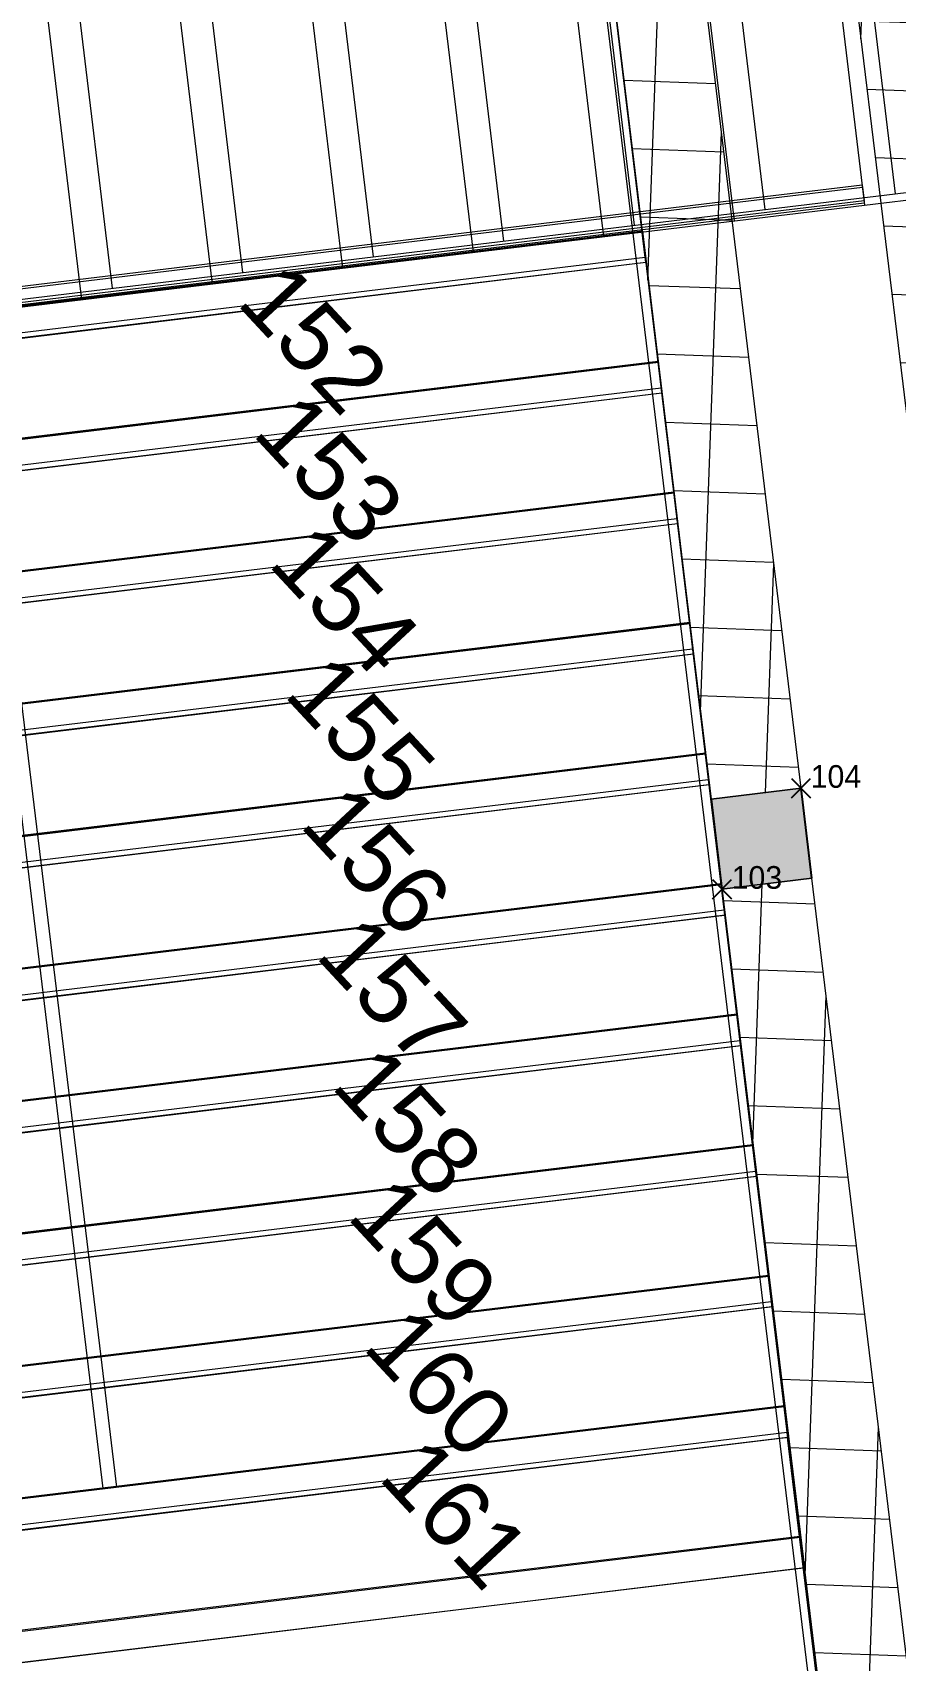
# Model space of a CAD drawing. Header units: metres. Extents: x 400403 to 400526, y 4543947 to 4544120.
# Drawn here: x 400467.688 to 400469.592, y 4544070.935 to 4544074.526 of the extents above; entities that cross this region are included whole.
import ezdxf

# ---------------------------------------------------------------- set-up
doc = ezdxf.new("R2010")
doc.units = ezdxf.units.M
for name, color, linetype, lineweight in [('A-FLORIDM', 7, 'Continuous', 5), ('A-SECTMBM', 7, 'Continuous', 5), ('A_ELEVATION_2', 7, 'Continuous', 18), ('A_HATCH', 7, 'Continuous', 18), ('A_PROJECTION', 7, 'Continuous', 5)]:
    doc.layers.add(name, color=color, linetype=linetype, lineweight=lineweight)
doc.layers.add('A_RC', color=7, linetype='Continuous', lineweight=15, true_color=0x007f00)
doc.styles.add('Arial', font='Arial.ttf', dxfattribs={"height": 0.15})
pattern_1 = [(45, (0, 0), (-0.1060660171779821, 0.1060660171779821), []), (135, (0, 0), (-0.1060660171779821, -0.1060660171779821), [])]

# ---------------------------------------------------------------- blocks, each defined once
blk = doc.blocks.new('Railing - Railing-3860216-PERON KAT _1_10 _-3_21_ KOTU TUĞLA DUVAR PLANI - 1_2')
at = {"layer": 'A_PROJECTION', "color": 9, "true_color": 0xc0c0c0}
for p, q in [((60.45759102733139, 39.11376384957625), (60.47522458490015, 39.13803435940751)), ((60.47522458490015, 39.13803435940751), (62.35274023012985, 37.77393939615272)), ((60.45759102733139, 39.11376384957625), (62.33510667256107, 37.74966888632147)), ((62.35274023012985, 37.77393939615272), (62.58675894021877, 37.60391485092416)), ((62.33510667256107, 37.74966888632147), (62.56912538265001, 37.57964434109291)), ((62.58675894021877, 37.60391485092416), (62.56912538265001, 37.57964434109291))]:
    blk.add_line(p, q, dxfattribs=at)
blk = doc.blocks.new('Railing - Railing-4007318-PERON KAT _1_10 _-3_21_ KOTU TUĞLA DUVAR PLANI - 1_2')
at = {"layer": 'A_PROJECTION', "color": 9, "true_color": 0xc0c0c0}
for p, q in [((61.43741973564253, 40.52691295728839), (61.60805825616423, 40.76139642219407)), ((61.60805825616423, 40.76139642219407), (61.6323151663269, 40.74374416145046)), ((61.46167664580518, 40.50926069654477), (61.6323151663269, 40.74374416145046)), ((59.38968949202755, 37.71301793963958), (61.43741973564253, 40.52691295728839)), ((59.41399689527412, 37.69543506412759), (61.46167664580518, 40.50926069654476))]:
    blk.add_line(p, q, dxfattribs=at)
blk = doc.blocks.new('Top Rail Type - Top Rail_Internal_-4007477-PERON KAT _1_10 _-3_21_ KOTU TUĞLA DUVAR PLANI - 1_2')
at = {"layer": 'A_PROJECTION', "color": 9, "true_color": 0xc0c0c0}
for p, q in [((61.43337691728209, 40.52985500074566), (61.6040154378038, 40.76433846565135)), ((61.6040154378038, 40.76433846565135), (61.63635798468733, 40.74080211799318)), ((61.46571946416562, 40.5063186530875), (61.63635798468733, 40.74080211799318)), ((59.38563825814993, 37.7159484188872), (61.43337691728209, 40.52985500074566)), ((59.418048129148, 37.69250458487483), (61.46571946416562, 40.5063186530875))]:
    blk.add_line(p, q, dxfattribs=at)
blk = doc.blocks.new('M09-PRT-S24-ZZ-M3-ARC-01_rvt-1-PERON KAT _1_10 _-3_21_ KOTU TUĞLA DUVAR PLANI - 1_2')
at = {"layer": 'A_HATCH', "lineweight": 5, "true_color": 0x787878}
h = blk.add_hatch(dxfattribs=at)
h.set_pattern_fill('FP_2', color=8, style=0, pattern_type=2)
h.set_pattern_definition(pattern_1)
h.paths.add_polyline_path([(65.95716202495214, 37.6460630137063), (66.07471907541064, 37.80786641258129), (62.96000364706713, 40.07083963390734), (62.84244659660861, 39.90903623503235), (65.19566553121862, 38.19932260133068)], flags=0)
h.paths.add_polyline_path([(62.68064319773364, 40.02659328549083), (62.79820024819212, 40.18839668436582), (59.6834848198486, 42.45136990569189), (59.56592776939011, 42.2895665068169)], flags=0)
h = blk.add_hatch(dxfattribs=at)
h.set_pattern_fill('FP_2', color=8, style=0, pattern_type=2)
h.set_pattern_definition(pattern_1)
h.paths.add_polyline_path([(65.64581979230964, 37.21672577427877), (65.76337973778831, 37.37852706975891), (62.6483160564867, 39.64183846939721), (62.53075900600938, 39.48003507049632), (65.19566553121862, 37.54379429516928)], flags=0)
h.paths.add_polyline_path([(62.36895771050335, 39.59759501599381), (62.48651476098064, 39.7593984148947), (59.372228566323, 42.02214491616674), (59.25466862084431, 41.86034362068661)], flags=0)
at = {"layer": 'A_RC', "lineweight": 5, "true_color": 0xff8000}
blk.add_hatch(color=30, dxfattribs=at).paths.add_polyline_path([(62.53080159924951, 39.48009369506199), (62.64835864970801, 39.64189709393696), (62.48655525083303, 39.75945414439547), (62.36899820037453, 39.59765074552049)], flags=0)
at = {"layer": 'A-SECTMBM', "color": 9, "true_color": 0xc0c0c0}
for p, q in [((61.6407242285166, 40.73762471105931), (63.05878938368803, 42.68626344767044)), ((59.2150332122511, 42.50285078542171), (61.64072422851661, 40.73762471105932)), ((59.0443946917294, 42.26836732051603), (61.47008570799491, 40.50314124615365)), ((59.0443946917294, 42.26836732051603), (61.47008570799491, 40.50314124615365)), ((61.35012765374792, 40.33901423791466), (58.92093964575218, 42.10678514628216)), ((61.35012764537439, 40.33901424400823), (58.9210215420593, 42.10672554862698)), ((61.35009364514716, 40.33903898668456), (58.9212003237004, 42.10659544548841)), ((61.35009364514716, 40.33903898668456), (58.9212910116538, 42.10652944996841)), ((61.35009328773628, 40.33903924677993), (58.92139154395646, 42.1064562905096)), ((61.35046722355565, 40.33876712586509), (58.92477620729027, 42.10399320022741)), ((61.3485974310548, 40.3401278129658), (58.92477620729027, 42.10399320022741)), ((61.34859743049948, 40.34012781336991), (58.92477620729023, 42.10399320022744)), ((61.34859743049948, 40.34012781336991), (58.92477620729027, 42.10399320022741)), ((58.8737561712077, 42.03388385561036), (61.29944718747321, 40.26865778124799)), ((58.8737561712077, 42.03388385561036), (61.29944718747321, 40.26865778124799)), ((58.70311765068601, 41.7994003907047), (61.12880866695153, 40.03417431634232)), ((58.70311765068601, 41.7994003907047), (61.12880866695153, 40.03417431634232)), ((58.53247913016431, 41.56491692579904), (60.95817014642983, 39.79969085143665)), ((58.53247913016431, 41.56491692579904), (60.95817014642983, 39.79969085143665)), ((58.36184060964261, 41.33043346089336), (60.78753162590813, 39.56520738653099)), ((58.36184060964261, 41.33043346089336), (60.78753162590813, 39.56520738653099)), ((58.19120208912092, 41.09594999598771), (60.61689310538644, 39.33072392162532)), ((58.19120208912092, 41.09594999598771), (60.61689310538644, 39.33072392162532)), ((59.42242346173456, 37.68933966728567), (61.64072422851661, 40.73762471105933)), ((61.34859743105478, 40.34012781296581), (59.5833713566924, 37.9144367967003)), ((61.34859743049947, 40.34012781336992), (59.58337135613709, 37.91443679710441)), ((61.34859743049947, 40.34012781336992), (59.58337135613709, 37.91443679710441)), ((61.34859743105478, 40.34012781296581), (59.5833713566924, 37.9144367967003)), ((61.34859743049947, 40.34012781336992), (59.58337135613709, 37.91443679710441)), ((61.34859743049947, 40.34012781336992), (59.58337135613709, 37.91443679710441)), ((61.35009328773629, 40.33903924677993), (59.5848672133739, 37.91334823051442)), ((61.35009328773629, 40.33903924677993), (59.5848672133739, 37.91334823051442)), ((61.35009364514717, 40.33903898668456), (59.58486757078479, 37.91334797041905)), ((61.35009364514717, 40.33903898668456), (59.58486757078479, 37.91334797041905)), ((61.35009364514717, 40.33903898668456), (59.58486757078479, 37.91334797041905)), ((61.35009364514717, 40.33903898668456), (59.58486757078479, 37.91334797041905)), ((61.35012764537441, 40.33901424400823), (59.58490157101195, 37.91332322774278)), ((61.35012764537441, 40.33901424400823), (59.58490157101195, 37.91332322774278)), ((61.35012765374793, 40.33901423791466), (59.58490157938554, 37.91332322164916)), ((61.35012765374793, 40.33901423791466), (59.58490157938554, 37.91332322164916)), ((61.35046722355565, 40.33876712586509), (59.58524114919327, 37.91307610959958)), ((61.35046722355565, 40.33876712586509), (59.58524114919327, 37.91307610959958)), ((61.34859743105478, 40.34012781296581), (63.45894861520579, 38.80438112827047)), ((61.34859743049947, 40.34012781336992), (63.69343207955614, 38.63374260815289)), ((61.34859743049947, 40.34012781336992), (63.45894861465048, 38.80438112867458)), ((61.35009328773628, 40.33903924677992), (63.46044447188726, 38.80329256208468)), ((61.35009364514716, 40.33903898668456), (63.22596136439248, 38.97393082251101)), ((61.35009364514716, 40.33903898668456), (63.22596136439248, 38.97393082251101)), ((61.35012764537441, 40.33901424400823), (63.46047882952536, 38.80326755931288)), ((61.35012765374792, 40.33901423791465), (63.4604788378989, 38.80326755321942)), ((61.35046722355565, 40.33876712586508), (63.6953018726123, 38.63238192064814)), ((61.58308089596049, 40.16948929244408), (59.81785482159803, 37.74379827617863)), ((61.58308089540515, 40.1694892928482), (59.81785482104274, 37.74379827658272)), ((61.58308089540517, 40.1694892928482), (59.81785482104272, 37.74379827658274)), ((61.58308089596049, 40.16948929244408), (59.81785482159803, 37.74379827617863)), ((61.58308089540515, 40.1694892928482), (59.81785482104274, 37.74379827658272)), ((61.58308089540517, 40.1694892928482), (59.81785482104272, 37.74379827658274)), ((61.58457675264194, 40.16840072625823), (59.81935067827959, 37.74270970999271)), ((61.58457675264194, 40.16840072625823), (59.81935067827959, 37.74270970999271)), ((61.58457711005282, 40.16840046616287), (59.81935103569047, 37.74270944989735)), ((61.58457711005282, 40.16840046616287), (59.81935103569047, 37.74270944989735)), ((61.58457711005282, 40.16840046616287), (59.81935103569047, 37.74270944989735)), ((61.58457711005282, 40.16840046616287), (59.81935103569047, 37.74270944989735)), ((61.58461111028007, 40.16837572348652), (59.8193850359176, 37.74268470722108)), ((61.58461111865358, 40.16837571739298), (59.81938504429123, 37.74268470112744)), ((61.58461111028007, 40.16837572348652), (59.8193850359176, 37.74268470722108)), ((61.58461111865358, 40.16837571739298), (59.81938504429123, 37.74268470112744)), ((61.5849506884613, 40.1681286053434), (59.81972461409896, 37.74243758907787)), ((61.5849506884613, 40.1681286053434), (59.81972461409896, 37.74243758907787)), ((61.81756436086614, 39.99885077192238), (60.05233828650371, 37.57315975565691)), ((61.81756436031084, 39.99885077232648), (60.05233828594839, 37.57315975606103)), ((61.81756436031083, 39.9988507723265), (60.0523382859484, 37.57315975606102)), ((61.81756436086614, 39.99885077192238), (60.05233828650371, 37.57315975565691)), ((61.81756436031084, 39.99885077232648), (60.05233828594839, 37.57315975606103)), ((61.81756436031083, 39.9988507723265), (60.0523382859484, 37.57315975606102)), ((61.81906021754762, 39.99776220573653), (60.05383414318524, 37.57207118947103)), ((61.81906021754762, 39.99776220573653), (60.05383414318524, 37.57207118947103)), ((61.81906057495851, 39.99776194564117), (60.05383450059612, 37.57207092937567)), ((61.81906057495851, 39.99776194564117), (60.05383450059612, 37.57207092937567)), ((61.81906057495851, 39.99776194564117), (60.05383450059612, 37.57207092937567)), ((61.81906057495851, 39.99776194564117), (60.05383450059612, 37.57207092937567)), ((61.81909457518572, 39.99773720296482), (60.05386850082327, 37.57204618669937)), ((61.81909457518572, 39.99773720296482), (60.05386850082327, 37.57204618669937)), ((61.81909458355927, 39.99773719687126), (60.05386850919688, 37.57204618060577)), ((61.81909458355927, 39.99773719687126), (60.05386850919688, 37.57204618060577)), ((61.81943415336699, 39.99749008482169), (60.05420807900461, 37.5717990685562)), ((61.81943415336699, 39.99749008482169), (60.05420807900461, 37.5717990685562)), ((62.05204782577178, 39.82821225140071), (60.28682175140939, 37.4025212351352)), ((62.05204782521646, 39.82821225180481), (60.28682175085408, 37.40252123553931)), ((62.05204782521646, 39.82821225180481), (60.28682175085408, 37.40252123553931)), ((62.05204782577178, 39.82821225140071), (60.28682175140939, 37.4025212351352)), ((62.05204782521646, 39.82821225180481), (60.28682175085408, 37.40252123553931)), ((62.05204782521646, 39.82821225180481), (60.28682175085408, 37.40252123553931)), ((62.05354368245327, 39.82712368521484), (60.28831760809091, 37.40143266894932)), ((62.05354368245327, 39.82712368521484), (60.28831760809091, 37.40143266894932)), ((62.05354403986415, 39.82712342511948), (60.2883179655018, 37.40143240885396)), ((62.05354403986415, 39.82712342511948), (60.2883179655018, 37.40143240885396)), ((62.05354403986415, 39.82712342511948), (60.2883179655018, 37.40143240885396)), ((62.05354403986415, 39.82712342511948), (60.2883179655018, 37.40143240885396)), ((62.05357804009139, 39.8270986824431), (60.28835196572892, 37.40140766617767)), ((62.05357804846491, 39.82709867634959), (60.28835197410256, 37.40140766008406)), ((62.05357804009139, 39.8270986824431), (60.28835196572892, 37.40140766617767)), ((62.05357804846491, 39.82709867634959), (60.28835197410256, 37.40140766008406)), ((62.05391761827264, 39.82685156430001), (60.28869154391029, 37.40116054803448)), ((62.05391761827264, 39.82685156430001), (60.28869154391029, 37.40116054803448)), ((62.28653129067747, 39.65757373087898), (60.52130521631501, 37.23188271461353)), ((62.28653129012216, 39.65757373128309), (60.5213052157597, 37.23188271501763)), ((62.28653129012216, 39.65757373128309), (60.5213052157597, 37.23188271501763)), ((62.28653129067747, 39.65757373087898), (60.52130521631501, 37.23188271461353)), ((62.28653129012216, 39.65757373128309), (60.5213052157597, 37.23188271501763)), ((62.28653129012216, 39.65757373128309), (60.5213052157597, 37.23188271501763)), ((62.28802714735894, 39.65648516469316), (60.52280107299659, 37.23079414842763)), ((62.28802714735894, 39.65648516469316), (60.52280107299659, 37.23079414842763)), ((62.28802750476982, 39.6564849045978), (60.52280143040747, 37.23079388833226)), ((62.28802750476982, 39.6564849045978), (60.52280143040747, 37.23079388833226)), ((62.28802750476982, 39.6564849045978), (60.52280143040747, 37.23079388833226)), ((62.28802750476982, 39.6564849045978), (60.52280143040747, 37.23079388833226)), ((62.28806150499705, 39.65646016192142), (60.52283543063459, 37.23076914565596)), ((62.28806150499705, 39.65646016192142), (60.52283543063459, 37.23076914565596)), ((62.28806151337058, 39.65646015582789), (60.52283543900823, 37.23076913956236)), ((62.28806151337058, 39.65646015582789), (60.52283543900823, 37.23076913956236)), ((62.28840108317831, 39.65621304377832), (60.52317500881595, 37.23052202751279)), ((62.28840108317831, 39.65621304377832), (60.52317500881595, 37.23052202751279)), ((62.52101475558312, 39.48693521035729), (60.7557886812207, 37.06124419409181)), ((62.52101475502781, 39.4869352107614), (60.75578868066539, 37.06124419449592)), ((62.52101475502781, 39.4869352107614), (60.75578868066539, 37.06124419449592)), ((62.52101475558312, 39.48693521035729), (60.7557886812207, 37.06124419409181)), ((62.52101475502781, 39.4869352107614), (60.75578868066539, 37.06124419449592)), ((62.52101475502781, 39.4869352107614), (60.75578868066539, 37.06124419449592)), ((62.5225106122646, 39.48584664417146), (60.75728453790226, 37.06015562790593)), ((62.5225106122646, 39.48584664417146), (60.75728453790226, 37.06015562790593)), ((62.52251096967549, 39.4858463840761), (60.75728489531313, 37.06015536781057)), ((62.52251096967549, 39.4858463840761), (60.75728489531313, 37.06015536781057)), ((62.52251096967549, 39.4858463840761), (60.75728489531313, 37.06015536781057)), ((62.52251096967549, 39.4858463840761), (60.75728489531313, 37.06015536781057)), ((62.5225449699027, 39.4858216413997), (60.75731889554025, 37.06013062513425)), ((62.52254497827624, 39.48582163530619), (60.7573189039139, 37.06013061904067)), ((62.5225449699027, 39.4858216413997), (60.75731889554025, 37.06013062513425)), ((62.52254497827624, 39.48582163530619), (60.7573189039139, 37.06013061904067)), ((62.52288454808397, 39.48557452325662), (60.75765847372163, 37.05988350699109)), ((62.52288454808397, 39.48557452325662), (60.75765847372163, 37.05988350699109)), ((62.7554982204888, 39.31629668983558), (60.99027214612634, 36.89060567357013)), ((62.75549821993346, 39.31629669023972), (60.99027214557107, 36.89060567397421)), ((62.75549821993349, 39.31629669023969), (60.99027214557103, 36.89060567397424)), ((62.7554982204888, 39.31629668983558), (60.99027214612634, 36.89060567357013)), ((62.75549821993346, 39.31629669023972), (60.99027214557107, 36.89060567397421)), ((62.75549821993349, 39.31629669023969), (60.99027214557103, 36.89060567397424)), ((62.75699407717028, 39.31520812364977), (60.99176800280792, 36.88951710738424)), ((62.75699407717028, 39.31520812364977), (60.99176800280792, 36.88951710738424)), ((62.75699443458116, 39.31520786355441), (60.99176836021881, 36.88951684728887)), ((62.75699443458116, 39.31520786355441), (60.99176836021881, 36.88951684728887)), ((62.75699443458116, 39.31520786355441), (60.99176836021881, 36.88951684728887)), ((62.75699443458116, 39.31520786355441), (60.99176836021881, 36.88951684728887)), ((62.75702843480838, 39.31518312087799), (60.9918023604459, 36.88949210461256)), ((62.75702843480838, 39.31518312087799), (60.9918023604459, 36.88949210461256)), ((62.75702844318192, 39.3151831147845), (60.99180236881956, 36.88949209851897)), ((62.75702844318192, 39.3151831147845), (60.99180236881956, 36.88949209851897)), ((62.75736801298964, 39.31493600273493), (60.99214193862729, 36.8892449864694)), ((62.75736801298964, 39.31493600273493), (60.99214193862729, 36.8892449864694)), ((62.98998168539443, 39.1456581693139), (61.22475561103204, 36.71996715304839)), ((62.98998168483913, 39.145658169718), (61.22475561047671, 36.71996715345252)), ((62.98998168483912, 39.14565816971801), (61.22475561047673, 36.71996715345251)), ((62.98998168539443, 39.1456581693139), (61.22475561103204, 36.71996715304839)), ((62.98998168483913, 39.145658169718), (61.22475561047671, 36.71996715345252)), ((62.98998168483912, 39.14565816971801), (61.22475561047673, 36.71996715345251)), ((62.99147754207596, 39.14456960312806), (61.22625146771357, 36.71887858686256)), ((62.99147754207596, 39.14456960312806), (61.22625146771357, 36.71887858686256)), ((62.99147789948685, 39.1445693430327), (61.22625182512446, 36.7188783267672)), ((62.99147789948685, 39.1445693430327), (61.22625182512446, 36.7188783267672)), ((62.99147789948685, 39.1445693430327), (61.22625182512446, 36.7188783267672)), ((62.99147789948685, 39.1445693430327), (61.22625182512446, 36.7188783267672)), ((62.99151189971403, 39.1445446003563), (61.22628582535157, 36.71885358409084)), ((62.99151189971403, 39.1445446003563), (61.22628582535157, 36.71885358409084)), ((62.9915119080876, 39.1445445942628), (61.22628583372521, 36.71885357799729)), ((62.9915119080876, 39.1445445942628), (61.22628583372521, 36.71885357799729)), ((62.99185147789533, 39.14429748221322), (61.22662540353294, 36.71860646594772)), ((62.99185147789533, 39.14429748221322), (61.22662540353294, 36.71860646594772)), ((63.22446515030011, 38.97501964879219), (61.45923907593768, 36.54932863252671)), ((63.22446514974482, 38.97501964919628), (61.45923907538236, 36.54932863293083)), ((63.22446514974479, 38.9750196491963), (61.45923907538237, 36.54932863293082)), ((63.22446515030011, 38.97501964879219), (61.45923907593768, 36.54932863252671)), ((63.22446514974482, 38.97501964919628), (61.45923907538236, 36.54932863293083)), ((63.22446514974479, 38.9750196491963), (61.45923907538237, 36.54932863293082)), ((63.22596100698161, 38.97393108260638), (61.46073493261925, 36.54824006634085)), ((63.22596100698161, 38.97393108260638), (61.46073493261925, 36.54824006634085)), ((63.22596136439248, 38.97393082251102), (61.46073529003014, 36.54823980624548)), ((63.22596136439248, 38.97393082251102), (61.46073529003014, 36.54823980624548)), ((63.22599536461968, 38.97390607983459), (61.46076929025723, 36.54821506356914)), ((63.22599536461968, 38.97390607983459), (61.46076929025723, 36.54821506356914)), ((63.22599537299325, 38.97390607374112), (61.46076929863089, 36.54821505747559)), ((63.22599537299325, 38.97390607374112), (61.46076929863089, 36.54821505747559)), ((63.22633494280097, 38.97365896169154), (61.46110886843862, 36.54796794542601)), ((63.22633494280097, 38.97365896169154), (61.46110886843862, 36.54796794542601)), ((65.88634598655166, 37.03791330363587), (63.2259613643925, 38.973930822511)), ((65.88639081149869, 37.03788068358462), (63.2259613643925, 38.973930822511)), ((63.45894861520579, 38.80438112827047), (61.69372254084333, 36.37869011200502)), ((63.45894861465048, 38.80438112867458), (61.69372254028802, 36.37869011240913)), ((63.45894861465045, 38.80438112867461), (61.69372254028806, 36.37869011240911)), ((63.45894861465045, 38.80438112867461), (61.69372254028806, 36.37869011240911)), ((63.46044447188727, 38.80329256208469), (61.69521839752492, 36.37760154581915)), ((63.46047882952536, 38.80326755931288), (61.69525275516288, 36.37757654304745)), ((63.46047883789891, 38.80326755321942), (61.69525276353657, 36.37757653695389)), ((63.46081840770664, 38.80302044116985), (61.69559233334429, 36.37732942490432)), ((63.46081840770664, 38.80302044116985), (61.69559233334429, 36.37732942490432)), ((65.88594349741814, 37.03820620339436), (63.45894861465045, 38.8043811286746)), ((65.88748820624281, 37.03708208648239), (63.45894861520576, 38.80438112827049)), ((65.88633932926219, 37.03791814828463), (63.46044447188728, 38.80329256208468)), ((65.88633466554978, 37.03792154216544), (63.46047882952534, 38.8032675593129)), ((65.88632205017667, 37.03793072263646), (63.46047883789893, 38.80326755321941)), ((63.69343207955614, 38.63374260815289), (61.92820600519369, 36.20805159188743)), ((63.69530187261231, 38.63238192064815), (61.93007579824996, 36.20669090438262)), ((65.88800487994135, 37.03670609222819), (63.69343207955611, 38.63374260815291)), ((65.8859481376235, 37.03820282662002), (63.69530187261232, 38.63238192064814))]:
    blk.add_line(p, q, dxfattribs=at)
at = {"layer": 'A_ELEVATION_2', "lineweight": 20}
for p, q in [((59.56592776939006, 42.28956650681686), (62.68064319773358, 40.0265932854908)), ((62.4865147609806, 39.75939841489468), (59.37222856632295, 42.02214491616672)), ((59.25466862084427, 41.86034362068658), (62.3689577105033, 39.59759501599378)), ((65.76337973778827, 37.37852706975887), (62.64831605648665, 39.64183846939718)), ((62.53075900600933, 39.48003507049629), (65.64581979230958, 37.21672577427874))]:
    blk.add_line(p, q, dxfattribs=at)
at = {"layer": 'A_ELEVATION_2', "lineweight": 13}
for p, q in [((62.3689577105033, 39.59759501599378), (62.4865147609806, 39.75939841489468)), ((62.64831605648665, 39.64183846939718), (62.53075900600933, 39.48003507049629))]:
    blk.add_line(p, q, dxfattribs=at)
at = {"layer": 'A_RC'}
blk.add_line((65.63376132299857, 37.20094013352033), (59.25990227771547, 41.83181979743129), dxfattribs=at)
at = {"layer": 'A_RC', "color": 7}
for p, q in [((62.48655525083297, 39.75945414439543), (62.36899820037448, 39.59765074552045)), ((62.53080159924946, 39.48009369506195), (62.64835864970795, 39.64189709393693))]:
    blk.add_line(p, q, dxfattribs=at)
at = {"layer": 'A_RC', "color": 7, "lineweight": 25}
for p, q in [((62.64835864970795, 39.64189709393693), (62.48655525083297, 39.75945414439543)), ((62.36899820037448, 39.59765074552045), (62.53080159924946, 39.48009369506195))]:
    blk.add_line(p, q, dxfattribs=at)
at = {"lineweight": 15}
for name in ['Top Rail Type - Top Rail_Internal_-4007477-PERON KAT _1_10 _-3_21_ KOTU TUĞLA DUVAR PLANI - 1_2', 'Railing - Railing-4007318-PERON KAT _1_10 _-3_21_ KOTU TUĞLA DUVAR PLANI - 1_2', 'Railing - Railing-3860216-PERON KAT _1_10 _-3_21_ KOTU TUĞLA DUVAR PLANI - 1_2']:
    blk.add_blockref(name, (0, 0), dxfattribs=at)
blk = doc.blocks.new('M09-PRT-S24-ZZ-M3-STR-01_rvt-1-PERON KAT _1_10 _-3_21_ KOTU TUĞLA DUVAR PLANI - 1_2')
at = {"layer": 'A-SECTMBM', "color": 9, "true_color": 0xc0c0c0}
for p, q in [((61.66810412759531, 40.80427305513832), (63.08616928276678, 42.7529117917494)), ((59.24241311132975, 42.56949912950061), (61.6681041275953, 40.8042730551383)), ((59.07177459080805, 42.33501566459494), (61.4974656070736, 40.56978959023263)), ((59.07177459080805, 42.33501566459494), (61.4974656070736, 40.56978959023263)), ((61.40482212296064, 40.29822169557352), (58.89696044921053, 42.12088059897052)), ((61.39582632278792, 40.30475752697246), (58.89815489216446, 42.12236525399221)), ((61.40482342537278, 40.29822074931572), (58.89815993624686, 42.12237218533401)), ((61.40482301132715, 40.29822105013749), (58.89815993601471, 42.12237218501506)), ((61.40482184237381, 40.29822189943182), (58.89843808799505, 42.11921628848967)), ((58.90113607028636, 42.10053219968928), (61.32682708655192, 40.33530612532696)), ((58.90113607028636, 42.10053219968928), (61.32682708655192, 40.33530612532696)), ((61.404822359187, 40.29822152394504), (58.91113579185532, 42.11052486795481)), ((61.40482306928745, 40.29822100802686), (58.91113579192764, 42.1105248680543)), ((61.40482232091752, 40.29822155174944), (58.91119860212046, 42.11053262151871)), ((61.40482227863544, 40.29822158246919), (58.91119860211575, 42.11053262151219)), ((58.73049754976469, 41.86604873478364), (61.1561885660302, 40.10082266042126)), ((58.73049754976469, 41.86604873478364), (61.1561885660302, 40.10082266042126)), ((58.55985902924299, 41.63156526987794), (60.98555004550853, 39.86633919551562)), ((58.55985902924299, 41.63156526987794), (60.98555004550853, 39.86633919551562)), ((58.38922050872129, 41.39708180497227), (60.81491152498684, 39.63185573060996)), ((58.38922050872129, 41.39708180497227), (60.81491152498684, 39.63185573060996)), ((58.2185819881996, 41.1625983400666), (60.64427300446514, 39.39737226570428)), ((58.2185819881996, 41.1625983400666), (60.64427300446514, 39.39737226570428)), ((59.44980336081328, 37.75598801136457), (61.6681041275953, 40.8042730551383)), ((61.39582632278791, 40.30475752697246), (59.63060024842552, 37.87906651070696)), ((61.39582632278791, 40.30475752697246), (59.63060024842552, 37.87906651070696)), ((61.40482306928746, 40.29822100802686), (59.63832143689665, 37.86755651335341)), ((61.40482306928746, 40.29822100802686), (59.63832143689665, 37.86755651335341)), ((61.40482301132715, 40.29822105013751), (59.63959693696476, 37.872530033872)), ((61.40482301132715, 40.29822105013751), (59.63959693696476, 37.872530033872)), ((61.40482342537278, 40.29822074931574), (59.63959735101039, 37.87252973305023)), ((61.40482342537278, 40.29822074931574), (59.63959735101039, 37.87252973305023)), ((61.40482212296064, 40.29822169557352), (59.6410922414797, 37.87144257394517)), ((61.40482212296064, 40.29822169557352), (59.6410922414797, 37.87144257394517)), ((61.40482227863544, 40.29822158246919), (59.64109239715451, 37.87144246084085)), ((61.40482227863544, 40.29822158246919), (59.64109239715451, 37.87144246084085)), ((61.40482232091752, 40.29822155174944), (59.64109243943658, 37.8714424301211)), ((61.40482232091752, 40.29822155174944), (59.64109243943658, 37.8714424301211)), ((61.40482235918701, 40.29822152394504), (59.64112648532307, 37.87141768669009)), ((61.40482235918701, 40.29822152394504), (59.64112648532307, 37.87141768669009)), ((61.40482184237382, 40.29822189943182), (59.64146608549638, 37.87117091630698)), ((61.40482184237382, 40.29822189943182), (59.64146608549638, 37.87117091630698)), ((61.39582632278791, 40.30475752697246), (63.50617750693891, 38.76901084227713)), ((61.40482184237382, 40.29822189943179), (63.75097112606117, 38.59364466778364)), ((61.40482212296064, 40.29822169557352), (63.5161199587773, 38.76377669868509)), ((61.40482227863544, 40.29822158246919), (63.28153146602803, 38.93427047412392)), ((61.40482232091752, 40.29822155174944), (63.2815315083101, 38.93427044340418)), ((61.40482235918701, 40.29822152394504), (63.51614169759883, 38.76380611368344)), ((61.40482301132715, 40.29822105013751), (63.74965766038381, 38.59183584492047)), ((61.40482306928746, 40.29822100802686), (63.51614240769929, 38.76380559776526)), ((61.40482342537278, 40.29822074931574), (63.51517460952378, 38.7624740646204)), ((61.63030978769361, 40.13411900645075), (59.86508371333115, 37.70842799018528)), ((61.63030978769361, 40.13411900645075), (59.86508371333115, 37.70842799018528)), ((61.63941410688874, 40.12773040688669), (59.87291247449802, 37.69706591221321)), ((61.63941410688874, 40.12773040688669), (59.87291247449802, 37.69706591221321)), ((61.63930647623283, 40.1275825296158), (59.8740804018704, 37.70189151335031)), ((61.63930647623283, 40.1275825296158), (59.8740804018704, 37.70189151335031)), ((61.63930689027847, 40.12758222879401), (59.87408081591602, 37.70189121252856)), ((61.63930689027847, 40.12758222879401), (59.87408081591602, 37.70189121252856)), ((61.6394107713847, 40.12772780703036), (59.87568088990377, 37.70094868540202)), ((61.6394107713847, 40.12772780703036), (59.87568088990377, 37.70094868540202)), ((61.63941092705952, 40.12772769392603), (59.87568104557857, 37.70094857229769)), ((61.63941092705952, 40.12772769392603), (59.87568104557857, 37.70094857229769)), ((61.6394109693416, 40.12772766320629), (59.87568108786066, 37.70094854157794)), ((61.6394109693416, 40.12772766320629), (59.87568108786066, 37.70094854157794)), ((61.63941339678829, 40.12773092280487), (59.87571752292442, 37.70092708554989)), ((61.63941339678829, 40.12773092280487), (59.87571752292442, 37.70092708554989)), ((61.63943677074253, 40.12776417626699), (59.87608101386513, 37.70071319314216)), ((61.63943677074253, 40.12776417626699), (59.87608101386513, 37.70071319314216)), ((61.86479325259926, 39.96348048592905), (60.09956717823683, 37.53778946966357)), ((61.86479325259926, 39.96348048592905), (60.09956717823683, 37.53778946966357)), ((61.87400514449007, 39.95723980574651), (60.1075035120993, 37.52657531107305)), ((61.87400514449007, 39.95723980574651), (60.1075035120993, 37.52657531107305)), ((61.87378994113851, 39.95694400909408), (60.10856386677606, 37.53125299282863)), ((61.87378994113851, 39.95694400909408), (60.10856386677606, 37.53125299282863)), ((61.87379035518412, 39.95694370827231), (60.1085642808217, 37.53125269200684)), ((61.87379035518412, 39.95694370827231), (60.1085642808217, 37.53125269200684)), ((61.8739994198088, 39.95723391848718), (60.11026953832783, 37.53045479685888)), ((61.8739994198088, 39.95723391848718), (60.11026953832783, 37.53045479685888)), ((61.87399957548359, 39.95723380538288), (60.11026969400265, 37.53045468375453)), ((61.87399957548359, 39.95723380538288), (60.11026969400265, 37.53045468375453)), ((61.87399961776566, 39.95723377466313), (60.11026973628473, 37.53045465303479)), ((61.87399961776566, 39.95723377466313), (60.11026973628473, 37.53045465303479)), ((61.87400443438962, 39.9572403216647), (60.11030856052572, 37.53043648440973)), ((61.87400443438962, 39.9572403216647), (60.11030856052572, 37.53043648440973)), ((61.87405169911128, 39.95730645310219), (60.11069594223387, 37.53025546997733)), ((61.87405169911128, 39.95730645310219), (60.11069594223387, 37.53025546997733)), ((62.0992767175049, 39.79284196540736), (60.33405064314251, 37.36715094914185)), ((62.0992767175049, 39.79284196540736), (60.33405064314251, 37.36715094914185)), ((62.10859618209138, 39.78674920460633), (60.34209454970063, 37.35608470993287)), ((62.10859618209138, 39.78674920460633), (60.34209454970063, 37.35608470993287)), ((62.10827340604413, 39.7863054885724), (60.34304733168175, 37.3606144723069)), ((62.10827340604413, 39.7863054885724), (60.34304733168175, 37.3606144723069)), ((62.10827382008976, 39.78630518775063), (60.34304774572738, 37.36061417148512)), ((62.10827382008976, 39.78630518775063), (60.34304774572738, 37.36061417148512)), ((62.10858806823285, 39.78674002994405), (60.34485818675191, 37.3599609083157)), ((62.10858806823285, 39.78674002994405), (60.34485818675191, 37.3599609083157)), ((62.10858822390766, 39.78673991683972), (60.34485834242672, 37.35996079521138)), ((62.10858822390766, 39.78673991683972), (60.34485834242672, 37.35996079521138)), ((62.10858826618973, 39.78673988611997), (60.3448583847088, 37.35996076449163)), ((62.10858826618973, 39.78673988611997), (60.3448583847088, 37.35996076449163)), ((62.10859547199094, 39.78674972052452), (60.34489959812703, 37.35994588326955)), ((62.10859547199094, 39.78674972052452), (60.34489959812703, 37.35994588326955)), ((62.10866662748001, 39.78684872993738), (60.34531087060261, 37.35979774681253)), ((62.10866662748001, 39.78684872993738), (60.34531087060261, 37.35979774681253)), ((62.33376018241059, 39.62220344488563), (60.56853410804814, 37.19651242862017)), ((62.33376018241059, 39.62220344488563), (60.56853410804814, 37.19651242862017)), ((62.3431872196927, 39.61625860346615), (60.57668558730192, 37.1855941087927)), ((62.3431872196927, 39.61625860346615), (60.57668558730192, 37.1855941087927)), ((62.34275687094983, 39.61566696805068), (60.57753079658738, 37.18997595178523)), ((62.34275687094983, 39.61566696805068), (60.57753079658738, 37.18997595178523)), ((62.34275728499546, 39.61566666722891), (60.577531210633, 37.18997565096345)), ((62.34275728499546, 39.61566666722891), (60.577531210633, 37.18997565096345)), ((62.34317671665692, 39.61624614140089), (60.57944683517599, 37.18946701977254)), ((62.34317671665692, 39.61624614140089), (60.57944683517599, 37.18946701977254)), ((62.34317687233174, 39.61624602829656), (60.5794469908508, 37.18946690666821)), ((62.34317687233174, 39.61624602829656), (60.5794469908508, 37.18946690666821)), ((62.34317691461382, 39.61624599757682), (60.57944703313288, 37.18946687594846)), ((62.34317691461382, 39.61624599757682), (60.57944703313288, 37.18946687594846)), ((62.34318650959224, 39.61625911938434), (60.57949063572834, 37.18945528212937)), ((62.34318650959224, 39.61625911938434), (60.57949063572834, 37.18945528212937)), ((62.34328155584874, 39.61639100677255), (60.57992579897134, 37.1893400236477)), ((62.34328155584874, 39.61639100677255), (60.57992579897134, 37.1893400236477)), ((62.56824364731624, 39.45156492436395), (60.80301757295383, 37.02587390809846)), ((62.56824364731624, 39.45156492436395), (60.80301757295383, 37.02587390809846)), ((62.57777825729399, 39.44576800232599), (60.81127662490327, 37.0151035076525)), ((62.57777825729399, 39.44576800232599), (60.81127662490327, 37.0151035076525)), ((62.57724033585549, 39.44502844752898), (60.81201426149306, 37.01933743126351)), ((62.57724033585549, 39.44502844752898), (60.81201426149306, 37.01933743126351)), ((62.57724074990112, 39.44502814670722), (60.81201467553869, 37.01933713044174)), ((62.57724074990112, 39.44502814670722), (60.81201467553869, 37.01933713044174)), ((62.57776536508099, 39.44575225285775), (60.81403548360009, 37.01897313122937)), ((62.57776536508099, 39.44575225285775), (60.81403548360009, 37.01897313122937)), ((62.57776552075581, 39.4457521397534), (60.81403563927487, 37.01897301812506)), ((62.57776552075581, 39.4457521397534), (60.81403563927487, 37.01897301812506)), ((62.57776556303789, 39.44575210903366), (60.81403568155695, 37.01897298740531)), ((62.57776556303789, 39.44575210903366), (60.81403568155695, 37.01897298740531)), ((62.57777754719355, 39.44576851824417), (60.81408167332967, 37.01896468098918)), ((62.57777754719355, 39.44576851824417), (60.81408167332967, 37.01896468098918)), ((62.57789648421748, 39.44593328360774), (60.81454072734008, 37.01888230048288)), ((62.57789648421748, 39.44593328360774), (60.81454072734008, 37.01888230048288)), ((62.80272711222192, 39.28092640384223), (61.03750103785946, 36.85523538757678)), ((62.80272711222192, 39.28092640384223), (61.03750103785946, 36.85523538757678)), ((62.81236929489535, 39.2752774011858), (61.04586766250453, 36.84461290651235)), ((62.81236929489535, 39.2752774011858), (61.04586766250453, 36.84461290651235)), ((62.81172380076112, 39.27438992700731), (61.04649772639874, 36.8486989107418)), ((62.81172380076112, 39.27438992700731), (61.04649772639874, 36.8486989107418)), ((62.81172421480679, 39.27438962618552), (61.04649814044433, 36.84869860992006)), ((62.81172421480679, 39.27438962618552), (61.04649814044433, 36.84869860992006)), ((62.81235401350507, 39.27525836431457), (61.04862413202414, 36.84847924268623)), ((62.81235401350507, 39.27525836431457), (61.04862413202414, 36.84847924268623)), ((62.81235416917988, 39.27525825121025), (61.04862428769894, 36.8484791295819)), ((62.81235416917988, 39.27525825121025), (61.04862428769894, 36.8484791295819)), ((62.81235421146196, 39.2752582204905), (61.04862432998102, 36.84847909886216)), ((62.81235421146196, 39.2752582204905), (61.04862432998102, 36.84847909886216)), ((62.81236858479489, 39.27527791710398), (61.04867271093095, 36.84847407984903)), ((62.81236858479489, 39.27527791710398), (61.04867271093095, 36.84847407984903)), ((62.81251141258622, 39.27547556044291), (61.04915565570882, 36.84842457731808)), ((62.81251141258622, 39.27547556044291), (61.04915565570882, 36.84842457731808)), ((63.03721057712755, 39.11028788332055), (61.27198450276516, 36.68459686705505)), ((63.03721057712755, 39.11028788332055), (61.27198450276516, 36.68459686705505)), ((63.04696033249662, 39.10478680004563), (61.2804587001059, 36.67412230537215)), ((63.04696033249662, 39.10478680004563), (61.2804587001059, 36.67412230537215)), ((63.0462072656668, 39.10375140648559), (61.28098119130438, 36.67806039022011)), ((63.0462072656668, 39.10375140648559), (61.28098119130438, 36.67806039022011)), ((63.04620767971242, 39.10375110566383), (61.28098160535003, 36.67806008939832)), ((63.04620767971242, 39.10375110566383), (61.28098160535003, 36.67806008939832)), ((63.04694266192917, 39.1047644757714), (61.2832127804482, 36.67798535414308)), ((63.04694266192917, 39.1047644757714), (61.2832127804482, 36.67798535414308)), ((63.04694281760396, 39.10476436266709), (61.28321293612301, 36.67798524103874)), ((63.04694281760396, 39.10476436266709), (61.28321293612301, 36.67798524103874)), ((63.04694285988603, 39.10476433194734), (61.2832129784051, 36.677985210319)), ((63.04694285988603, 39.10476433194734), (61.2832129784051, 36.677985210319)), ((63.04695962239617, 39.10478731596381), (61.28326374853231, 36.67798347870882)), ((63.04695962239617, 39.10478731596381), (61.28326374853231, 36.67798347870882)), ((63.04712634095497, 39.1050178372781), (61.28377058407753, 36.67796685415326)), ((63.04712634095497, 39.1050178372781), (61.28377058407753, 36.67796685415326)), ((63.27169404203323, 38.93964936279884), (61.5064679676708, 36.51395834653336)), ((63.27169404203323, 38.93964936279884), (61.5064679676708, 36.51395834653336)), ((63.28155137009793, 38.93429619890546), (61.51504973770721, 36.50363170423197)), ((63.28155137009793, 38.93429619890546), (61.51504973770721, 36.50363170423197)), ((63.28069073057249, 38.93311288596387), (61.51546465621004, 36.50742186969842)), ((63.28069073057249, 38.93311288596387), (61.51546465621004, 36.50742186969842)), ((63.2806911446181, 38.93311258514212), (61.51546507025567, 36.50742156887664)), ((63.2806911446181, 38.93311258514212), (61.51546507025567, 36.50742156887664)), ((63.28153131035322, 38.93427058722825), (61.51780142887228, 36.50749146559991)), ((63.28153131035322, 38.93427058722825), (61.51780142887228, 36.50749146559991)), ((63.28153146602803, 38.93427047412393), (61.51780158454709, 36.50749135249558)), ((63.2815315083101, 38.93427044340418), (61.51780162682917, 36.50749132177584)), ((63.28155065999749, 38.93429671482365), (61.51785478613361, 36.50749287756865)), ((63.28155065999749, 38.93429671482365), (61.51785478613361, 36.50749287756865)), ((63.28174126932367, 38.9345601141133), (61.51838551244629, 36.50750913098842)), ((63.28174126932367, 38.9345601141133), (61.51838551244629, 36.50750913098842)), ((65.99043797307644, 36.96549659188715), (63.28153146602803, 38.93427047412393)), ((63.50617750693891, 38.76901084227713), (61.74095143257646, 36.34331982601167)), ((63.51614240769929, 38.76380559776526), (61.74964077530849, 36.33314110309182)), ((63.51517419547812, 38.7624743654422), (61.74994812111573, 36.3367833491767)), ((63.51517419547812, 38.7624743654422), (61.74994812111573, 36.3367833491767)), ((63.51517460952378, 38.7624740646204), (61.74994853516132, 36.33678304835495)), ((63.51611995877729, 38.76377669868509), (61.75239007729635, 36.33699757705675)), ((63.51614169759883, 38.76380611368344), (61.7524458237349, 36.3370022764285)), ((63.51635619769242, 38.76410239094847), (61.75300044081502, 36.33705140782362)), ((63.51635619769242, 38.76410239094847), (61.75300044081502, 36.33705140782362)), ((65.98837777297165, 36.96266180523607), (63.50617750693888, 38.76901084227714)), ((65.98838281268253, 36.96266873975912), (63.51517460952375, 38.76247406462042)), ((65.99043797305897, 36.96549659186312), (63.51611995877729, 38.76377669868509)), ((65.99048467508858, 36.96556085275206), (63.51614240769928, 38.76380559776526)), ((63.74965766038381, 38.59183584492047), (61.98443158602135, 36.16614482865502)), ((63.75097112606117, 38.59364466778364), (61.98761536918374, 36.16659368465881))]:
    blk.add_line(p, q, dxfattribs=at)
blk = doc.blocks.new('*U825')
at = {"color": 0, "linetype": 'ByBlock', "lineweight": -2, "transparency": 16777216}
for p, q in [((-0.7071067811865476, -0.7071067811865476), (0.7071067811865476, 0.7071067811865476)), ((-0.7071067811865476, 0.7071067811865476), (0.7071067811865476, -0.7071067811865476))]:
    blk.add_line(p, q, dxfattribs=at)
blk = doc.blocks.new('*U1132', base_point=(400469.209307998, 4544072.636464295))
at = {"color": 1, "linetype": 'ByBlock', "insert": (400469.2305212014, 4544072.636464295), "char_height": 0.05, "attachment_point": 7}
blk.add_mtext('103', dxfattribs=at)
blk = doc.blocks.new('*U1133', base_point=(400469.209307998, 4544072.636464295))
at = {"color": 61, "linetype": 'ByBlock', "lineweight": -2}
blk.add_blockref('*U1132', (400469.209307998, 4544072.636464295), dxfattribs=at)
blk = doc.blocks.new('*U1134', base_point=(400469.209307998, 4544072.636464295))
at = {"color": 61, "linetype": 'ByBlock', "lineweight": -2}
blk.add_blockref('*U1133', (400469.209307998, 4544072.636464295), dxfattribs=at)
at = {"color": 60, "linetype": 'ByBlock', "lineweight": -2, "xscale": 0.03, "yscale": 0.03, "zscale": 0.03, "rotation": 8.537736462515939e-07}
blk.add_blockref('*U825', (400469.209307998, 4544072.636464295), dxfattribs=at)
blk = doc.blocks.new('*U1135', base_point=(400469.3836938783, 4544072.859110734))
at = {"color": 1, "linetype": 'ByBlock', "insert": (400469.4049070817, 4544072.859110734), "char_height": 0.05, "attachment_point": 7}
blk.add_mtext('104', dxfattribs=at)
blk = doc.blocks.new('*U1136', base_point=(400469.3836938783, 4544072.859110734))
at = {"color": 61, "linetype": 'ByBlock', "lineweight": -2}
blk.add_blockref('*U1135', (400469.3836938783, 4544072.859110734), dxfattribs=at)
blk = doc.blocks.new('*U1137', base_point=(400469.3836938783, 4544072.859110734))
at = {"color": 61, "linetype": 'ByBlock', "lineweight": -2}
blk.add_blockref('*U1136', (400469.3836938783, 4544072.859110734), dxfattribs=at)
at = {"color": 60, "linetype": 'ByBlock', "lineweight": -2, "xscale": 0.03, "yscale": 0.03, "zscale": 0.03, "rotation": 8.537736462515939e-07}
blk.add_blockref('*U825', (400469.3836938783, 4544072.859110734), dxfattribs=at)

msp = doc.modelspace()

# ---------------------------------------------------------------- block references
at = {"lineweight": 5, "rotation": 312.9239939576965}
for name in ['M09-PRT-S24-ZZ-M3-ARC-01_rvt-1-PERON KAT _1_10 _-3_21_ KOTU TUĞLA DUVAR PLANI - 1_2', 'M09-PRT-S24-ZZ-M3-STR-01_rvt-1-PERON KAT _1_10 _-3_21_ KOTU TUĞLA DUVAR PLANI - 1_2']:
    msp.add_blockref(name, (400397.7144573492, 4544091.538091335), dxfattribs=at)
for name, p in [('*U1137', (400469.3836938783, 4544072.859110734)), ('*U1134', (400469.209307998, 4544072.636464295))]:
    msp.add_blockref(name, p)

# ---------------------------------------------------------------- texts
at = {"layer": 'A-FLORIDM', "color": 251, "true_color": 0x5a5a5a, "char_height": 0.149999999998654, "width": 0.4153240572710645, "attachment_point": 1, "rotation": 312.92399395769655, "line_spacing_factor": 0.9417779076525878, "style": 'Arial'}
for s, insert in [('152', (400468.2455023268, 4544074.030917585)), ('153', (400468.2802406509, 4544073.743005708)), ('154', (400468.314978975, 4544073.455093831)), ('155', (400468.3497172996, 4544073.167181956)), ('156', (400468.3844556242, 4544072.879270079)), ('157', (400468.4191939487, 4544072.591358202)), ('158', (400468.4539322728, 4544072.303446325)), ('159', (400468.4886705974, 4544072.015534448)), ('160', (400468.5234089215, 4544071.72762257)), ('161', (400468.5581472461, 4544071.439710693))]:
    msp.add_mtext(s, dxfattribs=dict(at, insert=insert))

doc.saveas('drawing.dxf')
